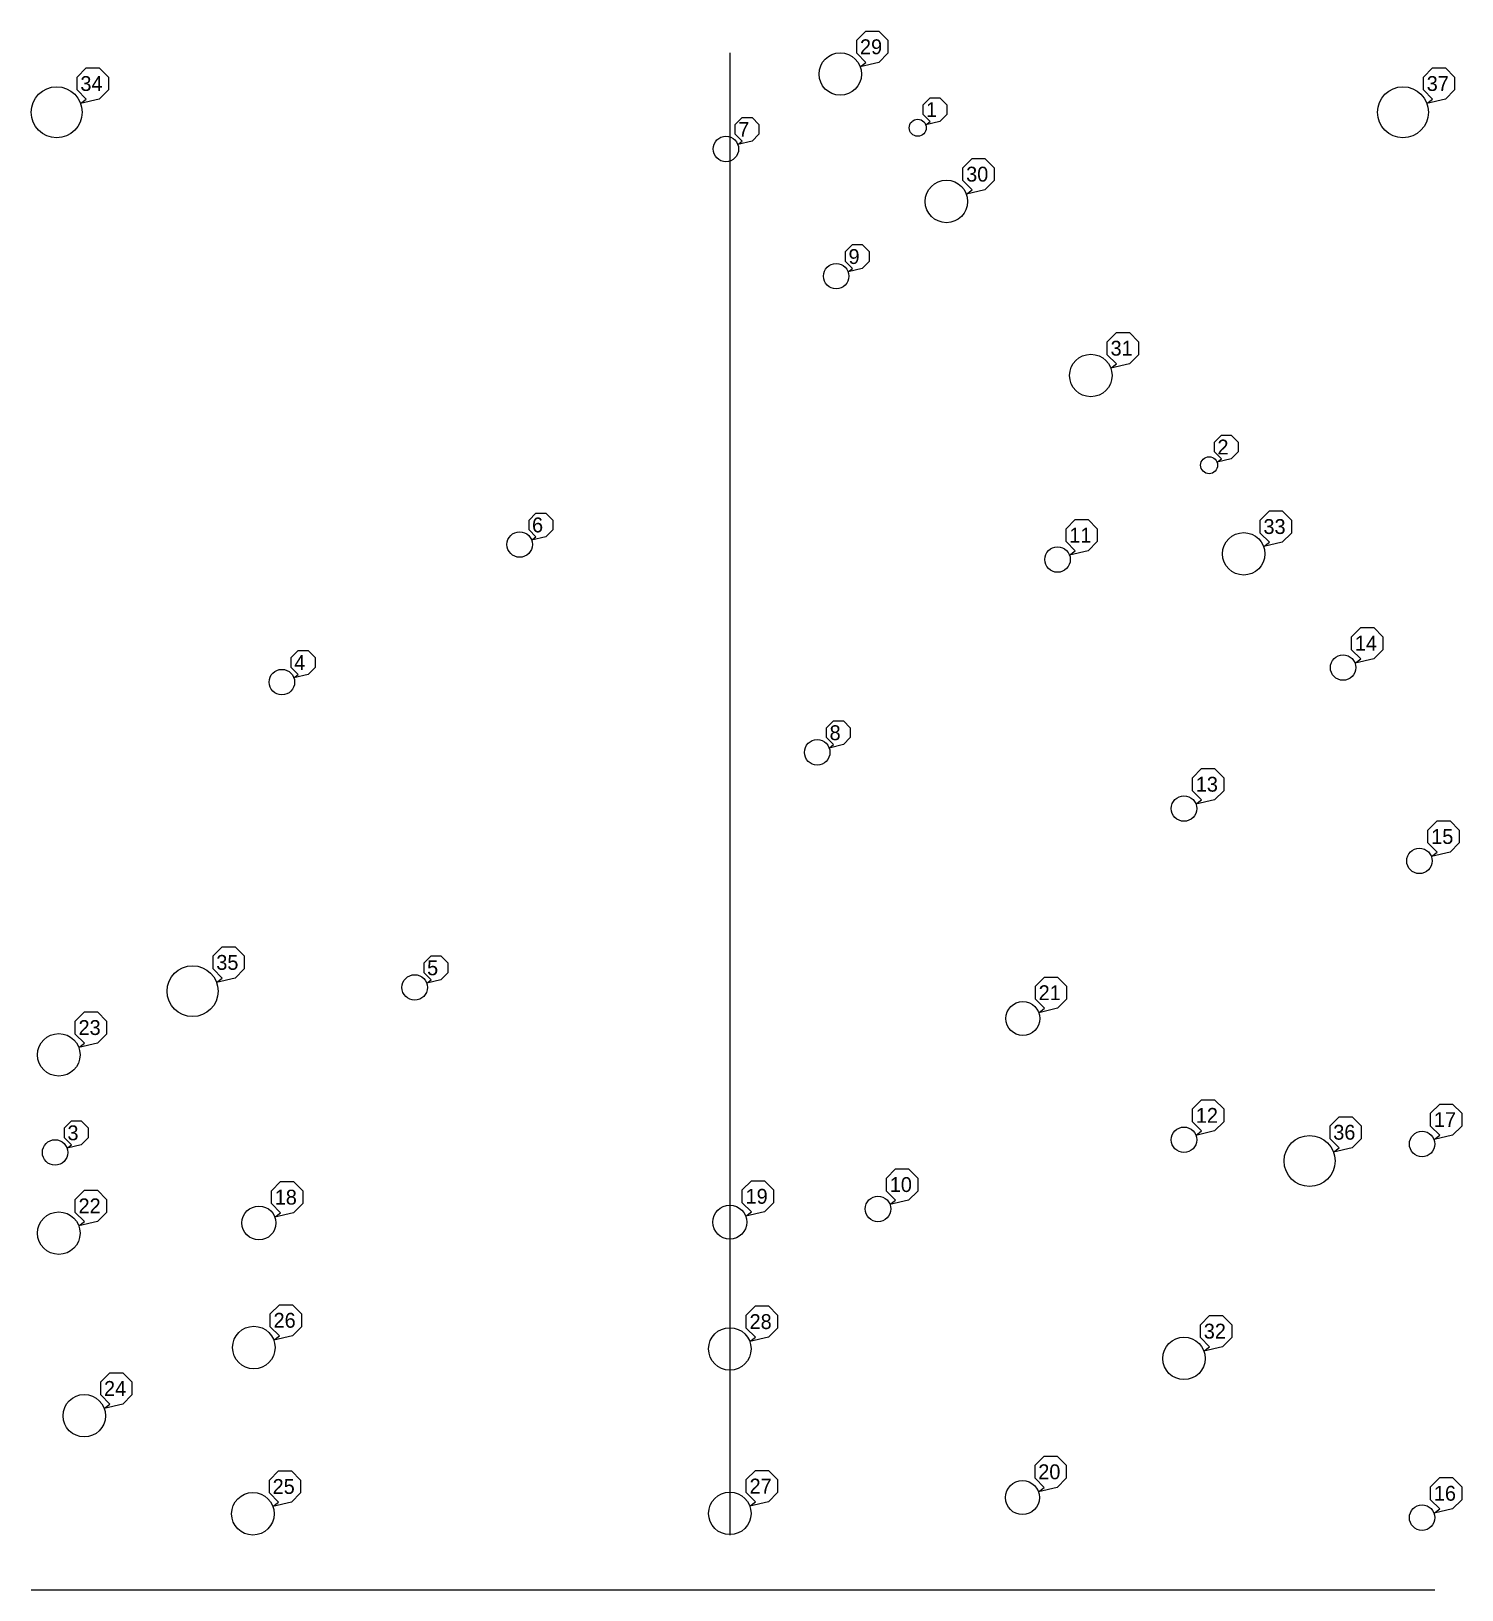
# Model space of a CAD drawing. Header units: metres. Extents: x -164 to 172, y 0 to 367.
import ezdxf

# ---------------------------------------------------------------- set-up
doc = ezdxf.new("R2010")
doc.units = ezdxf.units.M

msp = doc.modelspace()

# ---------------------------------------------------------------- linework, layer by layer
at = {"layer": 'Cerchi', "color": 102}
for p, q in [((0, 362), (0, 12.91)), ((-164.5, 0), (166, 0))]:
    msp.add_line(p, q, dxfattribs=at)
at = {"layer": 'Cerchi', "color": 152}
for centre, radius in [((26, 357, -11.53), 5), ((-158.5, 348), 6), ((158.5, 348), 6), ((44.24, 344.36, -22.5), 2), ((-0.92, 339.36, -13.2), 3), ((51, 327, -14.53), 5), ((25.04, 309.4, -7.76), 3), ((85, 286, -14.53), 5), ((112.85, 264.87, -22.5), 2), ((-49.48, 246.19, -5.26), 3), ((121, 244, -14.53), 5), ((77.16, 242.66, -5.26), 3), ((-105.47, 213.79, -9.01), 3), ((144.4, 217.21, -4.95), 3), ((20.58, 197.25, -5.26), 3), ((106.94, 184, -7.5), 3), ((162.37, 171.68, -5.43), 3), ((-126.5, 141), 6), ((-74.19, 141.88, 13.8), 3), ((69, 134.55, -13.3), 4), ((-158, 126, -6.5), 5), ((106.94, 106, -6.06), 3), ((136.5, 101), 6), ((163, 105, -5.5), 3), ((-158.87, 103.01, -22.5), 3), ((34.89, 89.71, -5.26), 3), ((-158, 84, -6.5), 5), ((-110.87, 86.4, -20.51), 4), ((0, 86.6, -20.46), 4), ((-112.08, 57.06, -16.97), 5), ((0, 56.74, -17.31), 5), ((106.94, 54.5, -6.66), 5), ((-152, 41, -6.5), 5), ((68.91, 21.72, -12.65), 4), ((-112.3, 17.91, -22.5), 5), ((0, 18, -22.5), 5), ((163, 17, -5.5), 3)]:
    msp.add_circle(centre, radius, dxfattribs=at)
at = {"layer": 'Etichette', "color": 200}
for p, q in [((29.88, 364.95, -11.53), (32.04, 367.1, -11.53)), ((32.04, 367.1, -11.53), (35.08, 367.1, -11.53)), ((35.08, 367.1, -11.53), (37.23, 364.95, -11.53)), ((29.88, 361.9, -11.53), (29.88, 364.95, -11.53)), ((37.23, 364.95, -11.53), (37.23, 361.9, -11.53)), ((32.04, 359.75, -11.53), (29.88, 361.9, -11.53)), ((37.23, 361.9, -11.53), (35.08, 359.75, -11.53)), ((-153.68, 356.29), (-151.52, 358.44)), ((-153.68, 353.25), (-153.68, 356.29)), ((-151.52, 358.44), (-148.48, 358.44)), ((-148.48, 358.44), (-146.33, 356.29)), ((-146.33, 356.29), (-146.33, 353.25)), ((30.7, 358.71, -11.53), (32.04, 359.75, -11.53)), ((35.08, 359.75, -11.53), (30.7, 358.71, -11.53)), ((163.32, 356.29), (165.48, 358.44)), ((163.32, 353.25), (163.32, 356.29)), ((165.48, 358.44), (168.52, 358.44)), ((168.52, 358.44), (170.67, 356.29)), ((170.67, 356.29), (170.67, 353.25)), ((-151.52, 351.09), (-153.68, 353.25)), ((-146.33, 353.25), (-148.48, 351.09)), ((165.48, 351.09), (163.32, 353.25)), ((170.67, 353.25), (168.52, 351.09)), ((-152.86, 350.05), (-151.52, 351.09)), ((-148.48, 351.09), (-152.86, 350.05)), ((45.5, 349.79, -22.5), (47.14, 351.43, -22.5)), ((45.5, 347.47, -22.5), (45.5, 349.79, -22.5)), ((47.14, 351.43, -22.5), (49.46, 351.43, -22.5)), ((49.46, 351.43, -22.5), (51.1, 349.79, -22.5)), ((51.1, 349.79, -22.5), (51.1, 347.47, -22.5)), ((164.14, 350.05), (165.48, 351.09)), ((168.52, 351.09), (164.14, 350.05)), ((1.27, 345.14, -13.2), (2.92, 346.78, -13.2)), ((1.27, 342.82, -13.2), (1.27, 345.14, -13.2)), ((2.92, 346.78, -13.2), (5.23, 346.78, -13.2)), ((5.23, 346.78, -13.2), (6.87, 345.14, -13.2)), ((6.87, 345.14, -13.2), (6.87, 342.82, -13.2)), ((47.14, 345.83, -22.5), (45.5, 347.47, -22.5)), ((46.12, 345.04, -22.5), (47.14, 345.83, -22.5)), ((49.46, 345.83, -22.5), (46.12, 345.04, -22.5)), ((51.1, 347.47, -22.5), (49.46, 345.83, -22.5)), ((2.92, 341.18, -13.2), (1.27, 342.82, -13.2)), ((6.87, 342.82, -13.2), (5.23, 341.18, -13.2)), ((1.9, 340.39, -13.2), (2.92, 341.18, -13.2)), ((5.23, 341.18, -13.2), (1.9, 340.39, -13.2)), ((54.88, 334.95, -14.53), (57.04, 337.1, -14.53)), ((54.88, 331.9, -14.53), (54.88, 334.95, -14.53)), ((57.04, 337.1, -14.53), (60.08, 337.1, -14.53)), ((60.08, 337.1, -14.53), (62.23, 334.95, -14.53)), ((62.23, 334.95, -14.53), (62.23, 331.9, -14.53)), ((57.04, 329.75, -14.53), (54.88, 331.9, -14.53)), ((62.23, 331.9, -14.53), (60.08, 329.75, -14.53)), ((55.7, 328.71, -14.53), (57.04, 329.75, -14.53)), ((60.08, 329.75, -14.53), (55.7, 328.71, -14.53)), ((27.23, 315.18, -7.76), (28.88, 316.82, -7.76)), ((28.88, 316.82, -7.76), (31.19, 316.82, -7.76)), ((31.19, 316.82, -7.76), (32.83, 315.18, -7.76)), ((27.23, 312.86, -7.76), (27.23, 315.18, -7.76)), ((28.88, 311.22, -7.76), (27.23, 312.86, -7.76)), ((32.83, 312.86, -7.76), (31.19, 311.22, -7.76)), ((32.83, 315.18, -7.76), (32.83, 312.86, -7.76)), ((27.86, 310.43, -7.76), (28.88, 311.22, -7.76)), ((31.19, 311.22, -7.76), (27.86, 310.43, -7.76)), ((88.88, 293.95, -14.53), (91.04, 296.1, -14.53)), ((88.88, 290.9, -14.53), (88.88, 293.95, -14.53)), ((91.04, 296.1, -14.53), (94.08, 296.1, -14.53)), ((94.08, 296.1, -14.53), (96.23, 293.95, -14.53)), ((96.23, 293.95, -14.53), (96.23, 290.9, -14.53)), ((91.04, 288.75, -14.53), (88.88, 290.9, -14.53)), ((96.23, 290.9, -14.53), (94.08, 288.75, -14.53)), ((89.7, 287.71, -14.53), (91.04, 288.75, -14.53)), ((94.08, 288.75, -14.53), (89.7, 287.71, -14.53)), ((114.11, 270.31, -22.5), (115.75, 271.95, -22.5)), ((115.75, 271.95, -22.5), (118.07, 271.95, -22.5)), ((118.07, 271.95, -22.5), (119.71, 270.31, -22.5)), ((114.11, 267.99, -22.5), (114.11, 270.31, -22.5)), ((115.75, 266.35, -22.5), (114.11, 267.99, -22.5)), ((119.71, 267.99, -22.5), (118.07, 266.35, -22.5)), ((119.71, 270.31, -22.5), (119.71, 267.99, -22.5)), ((114.73, 265.56, -22.5), (115.75, 266.35, -22.5)), ((118.07, 266.35, -22.5), (114.73, 265.56, -22.5)), ((-47.28, 251.97, -5.26), (-45.64, 253.61, -5.26)), ((-45.64, 253.61, -5.26), (-43.32, 253.61, -5.26)), ((-43.32, 253.61, -5.26), (-41.68, 251.97, -5.26)), ((124.88, 251.95, -14.53), (127.04, 254.1, -14.53)), ((127.04, 254.1, -14.53), (130.08, 254.1, -14.53)), ((130.08, 254.1, -14.53), (132.23, 251.95, -14.53)), ((-47.28, 249.65, -5.26), (-47.28, 251.97, -5.26)), ((-45.64, 248.01, -5.26), (-47.28, 249.65, -5.26)), ((-41.68, 249.65, -5.26), (-43.32, 248.01, -5.26)), ((-41.68, 251.97, -5.26), (-41.68, 249.65, -5.26)), ((79.17, 249.92, -5.26), (81.32, 252.07, -5.26)), ((79.17, 246.88, -5.26), (79.17, 249.92, -5.26)), ((81.32, 252.07, -5.26), (84.36, 252.07, -5.26)), ((84.36, 252.07, -5.26), (86.52, 249.92, -5.26)), ((86.52, 249.92, -5.26), (86.52, 246.88, -5.26)), ((124.88, 248.9, -14.53), (124.88, 251.95, -14.53)), ((132.23, 251.95, -14.53), (132.23, 248.9, -14.53)), ((-46.66, 247.22, -5.26), (-45.64, 248.01, -5.26)), ((-43.32, 248.01, -5.26), (-46.66, 247.22, -5.26)), ((81.32, 244.72, -5.26), (79.17, 246.88, -5.26)), ((86.52, 246.88, -5.26), (84.36, 244.72, -5.26)), ((127.04, 246.75, -14.53), (124.88, 248.9, -14.53)), ((125.7, 245.71, -14.53), (127.04, 246.75, -14.53)), ((130.08, 246.75, -14.53), (125.7, 245.71, -14.53)), ((132.23, 248.9, -14.53), (130.08, 246.75, -14.53)), ((79.98, 243.68, -5.26), (81.32, 244.72, -5.26)), ((84.36, 244.72, -5.26), (79.98, 243.68, -5.26)), ((146.4, 224.47, -4.95), (148.56, 226.62, -4.95)), ((146.4, 221.43, -4.95), (146.4, 224.47, -4.95)), ((148.56, 226.62, -4.95), (151.6, 226.62, -4.95)), ((151.6, 226.62, -4.95), (153.75, 224.47, -4.95)), ((153.75, 224.47, -4.95), (153.75, 221.43, -4.95)), ((-103.27, 219.57, -9.01), (-101.63, 221.21, -9.01)), ((-101.63, 221.21, -9.01), (-99.31, 221.21, -9.01)), ((-99.31, 221.21, -9.01), (-97.67, 219.57, -9.01)), ((148.56, 219.27, -4.95), (146.4, 221.43, -4.95)), ((153.75, 221.43, -4.95), (151.6, 219.27, -4.95)), ((-103.27, 217.25, -9.01), (-103.27, 219.57, -9.01)), ((-101.63, 215.61, -9.01), (-103.27, 217.25, -9.01)), ((-97.67, 217.25, -9.01), (-99.31, 215.61, -9.01)), ((-97.67, 219.57, -9.01), (-97.67, 217.25, -9.01)), ((147.22, 218.23, -4.95), (148.56, 219.27, -4.95)), ((151.6, 219.27, -4.95), (147.22, 218.23, -4.95)), ((-102.65, 214.82, -9.01), (-101.63, 215.61, -9.01)), ((-99.31, 215.61, -9.01), (-102.65, 214.82, -9.01)), ((22.77, 203.03, -5.26), (24.41, 204.67, -5.26)), ((22.77, 200.71, -5.26), (22.77, 203.03, -5.26)), ((24.41, 204.67, -5.26), (26.73, 204.67, -5.26)), ((26.73, 204.67, -5.26), (28.37, 203.03, -5.26)), ((28.37, 203.03, -5.26), (28.37, 200.71, -5.26)), ((24.41, 199.07, -5.26), (22.77, 200.71, -5.26)), ((23.4, 198.27, -5.26), (24.41, 199.07, -5.26)), ((26.73, 199.07, -5.26), (23.4, 198.27, -5.26)), ((28.37, 200.71, -5.26), (26.73, 199.07, -5.26)), ((108.95, 191.26, -7.5), (111.1, 193.42, -7.5)), ((108.95, 188.22, -7.5), (108.95, 191.26, -7.5)), ((111.1, 193.42, -7.5), (114.14, 193.42, -7.5)), ((114.14, 193.42, -7.5), (116.3, 191.26, -7.5)), ((116.3, 191.26, -7.5), (116.3, 188.22, -7.5)), ((111.1, 186.07, -7.5), (108.95, 188.22, -7.5)), ((116.3, 188.22, -7.5), (114.14, 186.07, -7.5)), ((109.76, 185.03, -7.5), (111.1, 186.07, -7.5)), ((114.14, 186.07, -7.5), (109.76, 185.03, -7.5)), ((164.38, 178.95, -5.43), (166.53, 181.1, -5.43)), ((166.53, 181.1, -5.43), (169.58, 181.1, -5.43)), ((169.58, 181.1, -5.43), (171.73, 178.95, -5.43)), ((164.38, 175.9, -5.43), (164.38, 178.95, -5.43)), ((171.73, 178.95, -5.43), (171.73, 175.9, -5.43)), ((166.53, 173.75, -5.43), (164.38, 175.9, -5.43)), ((165.19, 172.71, -5.43), (166.53, 173.75, -5.43)), ((169.58, 173.75, -5.43), (165.19, 172.71, -5.43)), ((171.73, 175.9, -5.43), (169.58, 173.75, -5.43)), ((-121.68, 149.29), (-119.52, 151.44)), ((-119.52, 151.44), (-116.48, 151.44)), ((-116.48, 151.44), (-114.33, 149.29)), ((-121.68, 146.25), (-121.68, 149.29)), ((-114.33, 149.29), (-114.33, 146.25)), ((-71.99, 147.66, 13.8), (-70.35, 149.3, 13.8)), ((-71.99, 145.34, 13.8), (-71.99, 147.66, 13.8)), ((-70.35, 149.3, 13.8), (-68.03, 149.3, 13.8)), ((-68.03, 149.3, 13.8), (-66.39, 147.66, 13.8)), ((-66.39, 147.66, 13.8), (-66.39, 145.34, 13.8)), ((-119.52, 144.09), (-121.68, 146.25)), ((-120.86, 143.05), (-119.52, 144.09)), ((-116.48, 144.09), (-120.86, 143.05)), ((-114.33, 146.25), (-116.48, 144.09)), ((-70.35, 143.7, 13.8), (-71.99, 145.34, 13.8)), ((-71.37, 142.91, 13.8), (-70.35, 143.7, 13.8)), ((-68.03, 143.7, 13.8), (-71.37, 142.91, 13.8)), ((-66.39, 145.34, 13.8), (-68.03, 143.7, 13.8)), ((71.95, 142.16, -13.3), (74.1, 144.31, -13.3)), ((74.1, 144.31, -13.3), (77.14, 144.31, -13.3)), ((77.14, 144.31, -13.3), (79.3, 142.16, -13.3)), ((71.95, 139.11, -13.3), (71.95, 142.16, -13.3)), ((79.3, 142.16, -13.3), (79.3, 139.11, -13.3)), ((-154.12, 133.95, -6.5), (-151.96, 136.1, -6.5)), ((-151.96, 136.1, -6.5), (-148.92, 136.1, -6.5)), ((-148.92, 136.1, -6.5), (-146.77, 133.95, -6.5)), ((74.1, 136.96, -13.3), (71.95, 139.11, -13.3)), ((72.76, 135.92, -13.3), (74.1, 136.96, -13.3)), ((77.14, 136.96, -13.3), (72.76, 135.92, -13.3)), ((79.3, 139.11, -13.3), (77.14, 136.96, -13.3)), ((-154.12, 130.9, -6.5), (-154.12, 133.95, -6.5)), ((-146.77, 133.95, -6.5), (-146.77, 130.9, -6.5)), ((-151.96, 128.75, -6.5), (-154.12, 130.9, -6.5)), ((-153.3, 127.71, -6.5), (-151.96, 128.75, -6.5)), ((-148.92, 128.75, -6.5), (-153.3, 127.71, -6.5)), ((-146.77, 130.9, -6.5), (-148.92, 128.75, -6.5)), ((108.95, 113.26, -6.06), (111.1, 115.42, -6.06)), ((111.1, 115.42, -6.06), (114.14, 115.42, -6.06)), ((114.14, 115.42, -6.06), (116.3, 113.26, -6.06)), ((165, 112.26, -5.5), (167.16, 114.42, -5.5)), ((167.16, 114.42, -5.5), (170.2, 114.42, -5.5)), ((170.2, 114.42, -5.5), (172.35, 112.26, -5.5)), ((-156.67, 108.79, -22.5), (-155.03, 110.43, -22.5)), ((-155.03, 110.43, -22.5), (-152.71, 110.43, -22.5)), ((-152.71, 110.43, -22.5), (-151.07, 108.79, -22.5)), ((108.95, 110.22, -6.06), (108.95, 113.26, -6.06)), ((111.1, 108.07, -6.06), (108.95, 110.22, -6.06)), ((116.3, 110.22, -6.06), (114.14, 108.07, -6.06)), ((116.3, 113.26, -6.06), (116.3, 110.22, -6.06)), ((141.32, 109.29), (143.48, 111.44)), ((143.48, 111.44), (146.52, 111.44)), ((146.52, 111.44), (148.67, 109.29)), ((165, 109.22, -5.5), (165, 112.26, -5.5)), ((172.35, 112.26, -5.5), (172.35, 109.22, -5.5)), ((-156.67, 106.47, -22.5), (-156.67, 108.79, -22.5)), ((-155.03, 104.83, -22.5), (-156.67, 106.47, -22.5)), ((-151.07, 106.47, -22.5), (-152.71, 104.83, -22.5)), ((-151.07, 108.79, -22.5), (-151.07, 106.47, -22.5)), ((109.76, 107.03, -6.06), (111.1, 108.07, -6.06)), ((114.14, 108.07, -6.06), (109.76, 107.03, -6.06)), ((141.32, 106.25), (141.32, 109.29)), ((148.67, 109.29), (148.67, 106.25)), ((167.16, 107.07, -5.5), (165, 109.22, -5.5)), ((165.82, 106.03, -5.5), (167.16, 107.07, -5.5)), ((170.2, 107.07, -5.5), (165.82, 106.03, -5.5)), ((172.35, 109.22, -5.5), (170.2, 107.07, -5.5)), ((-156.05, 104.03, -22.5), (-155.03, 104.83, -22.5)), ((-152.71, 104.83, -22.5), (-156.05, 104.03, -22.5)), ((143.48, 104.09), (141.32, 106.25)), ((142.14, 103.05), (143.48, 104.09)), ((146.52, 104.09), (142.14, 103.05)), ((148.67, 106.25), (146.52, 104.09)), ((36.89, 96.97, -5.26), (39.05, 99.13, -5.26)), ((39.05, 99.13, -5.26), (42.09, 99.13, -5.26)), ((42.09, 99.13, -5.26), (44.24, 96.97, -5.26)), ((-107.92, 94, -20.51), (-105.77, 96.16, -20.51)), ((-105.77, 96.16, -20.51), (-102.73, 96.16, -20.51)), ((-102.73, 96.16, -20.51), (-100.57, 94, -20.51)), ((2.94, 94.21, -20.46), (5.1, 96.36, -20.46)), ((5.1, 96.36, -20.46), (8.14, 96.36, -20.46)), ((8.14, 96.36, -20.46), (10.29, 94.21, -20.46)), ((36.89, 93.93, -5.26), (36.89, 96.97, -5.26)), ((44.24, 96.97, -5.26), (44.24, 93.93, -5.26)), ((-154.12, 91.95, -6.5), (-151.96, 94.1, -6.5)), ((-154.12, 88.9, -6.5), (-154.12, 91.95, -6.5)), ((-151.96, 94.1, -6.5), (-148.92, 94.1, -6.5)), ((-148.92, 94.1, -6.5), (-146.77, 91.95, -6.5)), ((-146.77, 91.95, -6.5), (-146.77, 88.9, -6.5)), ((-107.92, 90.96, -20.51), (-107.92, 94, -20.51)), ((-100.57, 94, -20.51), (-100.57, 90.96, -20.51)), ((2.94, 91.16, -20.46), (2.94, 94.21, -20.46)), ((10.29, 94.21, -20.46), (10.29, 91.16, -20.46)), ((39.05, 91.78, -5.26), (36.89, 93.93, -5.26)), ((37.71, 90.74, -5.26), (39.05, 91.78, -5.26)), ((42.09, 91.78, -5.26), (37.71, 90.74, -5.26)), ((44.24, 93.93, -5.26), (42.09, 91.78, -5.26)), ((-151.96, 86.75, -6.5), (-154.12, 88.9, -6.5)), ((-146.77, 88.9, -6.5), (-148.92, 86.75, -6.5)), ((-105.77, 88.81, -20.51), (-107.92, 90.96, -20.51)), ((-107.11, 87.77, -20.51), (-105.77, 88.81, -20.51)), ((-102.73, 88.81, -20.51), (-107.11, 87.77, -20.51)), ((-100.57, 90.96, -20.51), (-102.73, 88.81, -20.51)), ((5.1, 89.01, -20.46), (2.94, 91.16, -20.46)), ((3.76, 87.97, -20.46), (5.1, 89.01, -20.46)), ((8.14, 89.01, -20.46), (3.76, 87.97, -20.46)), ((10.29, 91.16, -20.46), (8.14, 89.01, -20.46)), ((-153.3, 85.71, -6.5), (-151.96, 86.75, -6.5)), ((-148.92, 86.75, -6.5), (-153.3, 85.71, -6.5)), ((-108.2, 65.01, -16.97), (-106.04, 67.16, -16.97)), ((-106.04, 67.16, -16.97), (-103, 67.16, -16.97)), ((-103, 67.16, -16.97), (-100.85, 65.01, -16.97)), ((3.88, 64.69, -17.31), (6.04, 66.85, -17.31)), ((6.04, 66.85, -17.31), (9.08, 66.85, -17.31)), ((9.08, 66.85, -17.31), (11.23, 64.69, -17.31)), ((-108.2, 61.96, -16.97), (-108.2, 65.01, -16.97)), ((-100.85, 65.01, -16.97), (-100.85, 61.96, -16.97)), ((3.88, 61.65, -17.31), (3.88, 64.69, -17.31)), ((11.23, 64.69, -17.31), (11.23, 61.65, -17.31)), ((110.83, 62.45, -6.66), (112.98, 64.6, -6.66)), ((110.83, 59.4, -6.66), (110.83, 62.45, -6.66)), ((112.98, 64.6, -6.66), (116.02, 64.6, -6.66)), ((116.02, 64.6, -6.66), (118.18, 62.45, -6.66)), ((118.18, 62.45, -6.66), (118.18, 59.4, -6.66)), ((-106.04, 59.81, -16.97), (-108.2, 61.96, -16.97)), ((-107.38, 58.77, -16.97), (-106.04, 59.81, -16.97)), ((-103, 59.81, -16.97), (-107.38, 58.77, -16.97)), ((-100.85, 61.96, -16.97), (-103, 59.81, -16.97)), ((6.04, 59.5, -17.31), (3.88, 61.65, -17.31)), ((4.7, 58.46, -17.31), (6.04, 59.5, -17.31)), ((9.08, 59.5, -17.31), (4.7, 58.46, -17.31)), ((11.23, 61.65, -17.31), (9.08, 59.5, -17.31)), ((112.98, 57.25, -6.66), (110.83, 59.4, -6.66)), ((118.18, 59.4, -6.66), (116.02, 57.25, -6.66)), ((111.64, 56.21, -6.66), (112.98, 57.25, -6.66)), ((116.02, 57.25, -6.66), (111.64, 56.21, -6.66)), ((-148.12, 48.95, -6.5), (-145.96, 51.1, -6.5)), ((-148.12, 45.9, -6.5), (-148.12, 48.95, -6.5)), ((-145.96, 51.1, -6.5), (-142.92, 51.1, -6.5)), ((-142.92, 51.1, -6.5), (-140.77, 48.95, -6.5)), ((-140.77, 48.95, -6.5), (-140.77, 45.9, -6.5)), ((-145.96, 43.75, -6.5), (-148.12, 45.9, -6.5)), ((-140.77, 45.9, -6.5), (-142.92, 43.75, -6.5)), ((-147.3, 42.71, -6.5), (-145.96, 43.75, -6.5)), ((-142.92, 43.75, -6.5), (-147.3, 42.71, -6.5)), ((71.86, 29.33, -12.65), (74.01, 31.48, -12.65)), ((74.01, 31.48, -12.65), (77.06, 31.48, -12.65)), ((77.06, 31.48, -12.65), (79.21, 29.33, -12.65)), ((-108.42, 25.86, -22.5), (-106.27, 28.02, -22.5)), ((-108.42, 22.82, -22.5), (-108.42, 25.86, -22.5)), ((-106.27, 28.02, -22.5), (-103.22, 28.02, -22.5)), ((-103.22, 28.02, -22.5), (-101.07, 25.86, -22.5)), ((-101.07, 25.86, -22.5), (-101.07, 22.82, -22.5)), ((3.88, 25.95, -22.5), (6.04, 28.1, -22.5)), ((3.88, 22.9, -22.5), (3.88, 25.95, -22.5)), ((6.04, 28.1, -22.5), (9.08, 28.1, -22.5)), ((9.08, 28.1, -22.5), (11.23, 25.95, -22.5)), ((11.23, 25.95, -22.5), (11.23, 22.9, -22.5)), ((71.86, 26.28, -12.65), (71.86, 29.33, -12.65)), ((74.01, 24.13, -12.65), (71.86, 26.28, -12.65)), ((79.21, 26.28, -12.65), (77.06, 24.13, -12.65)), ((79.21, 29.33, -12.65), (79.21, 26.28, -12.65)), ((165, 24.26, -5.5), (167.16, 26.42, -5.5)), ((167.16, 26.42, -5.5), (170.2, 26.42, -5.5)), ((170.2, 26.42, -5.5), (172.35, 24.26, -5.5)), ((-106.27, 20.67, -22.5), (-108.42, 22.82, -22.5)), ((-101.07, 22.82, -22.5), (-103.22, 20.67, -22.5)), ((6.04, 20.75, -22.5), (3.88, 22.9, -22.5)), ((11.23, 22.9, -22.5), (9.08, 20.75, -22.5)), ((72.67, 23.09, -12.65), (74.01, 24.13, -12.65)), ((77.06, 24.13, -12.65), (72.67, 23.09, -12.65)), ((165, 21.22, -5.5), (165, 24.26, -5.5)), ((172.35, 24.26, -5.5), (172.35, 21.22, -5.5)), ((-107.61, 19.63, -22.5), (-106.27, 20.67, -22.5)), ((-103.22, 20.67, -22.5), (-107.61, 19.63, -22.5)), ((4.7, 19.71, -22.5), (6.04, 20.75, -22.5)), ((9.08, 20.75, -22.5), (4.7, 19.71, -22.5)), ((167.16, 19.07, -5.5), (165, 21.22, -5.5)), ((165.82, 18.03, -5.5), (167.16, 19.07, -5.5)), ((170.2, 19.07, -5.5), (165.82, 18.03, -5.5)), ((172.35, 21.22, -5.5), (170.2, 19.07, -5.5))]:
    msp.add_line(p, q, dxfattribs=at)

# ---------------------------------------------------------------- texts
at = {"layer": 'Tag', "color": 6}
for s, p in [('29', (30.65, 361.68, -11.53)), ('34', (-152.91, 353.02)), ('37', (164.09, 353.02)), ('1', (46.21, 346.88, -22.5)), ('7', (1.99, 342.23, -13.2)), ('30', (55.65, 331.68, -14.53)), ('9', (27.95, 312.27, -7.76)), ('31', (89.65, 290.68, -14.53)), ('2', (114.82, 267.4, -22.5)), ('6', (-46.57, 249.06, -5.26)), ('11', (79.93, 246.65, -5.26)), ('33', (125.65, 248.68, -14.53)), ('14', (147.17, 221.2, -4.95)), ('4', (-102.56, 216.66, -9.01)), ('8', (23.49, 200.12, -5.26)), ('13', (109.72, 187.99, -7.5)), ('15', (165.15, 175.68, -5.43)), ('35', (-120.91, 146.02)), ('5', (-71.28, 144.75, 13.8)), ('21', (72.71, 138.88, -13.3)), ('23', (-153.35, 130.68, -6.5)), ('12', (109.72, 109.99, -6.06)), ('17', (165.77, 108.99, -5.5)), ('3', (-155.96, 105.88, -22.5)), ('36', (142.09, 106.02)), ('10', (37.66, 93.7, -5.26)), ('22', (-153.35, 88.68, -6.5)), ('18', (-107.15, 90.73, -20.51)), ('19', (3.71, 90.93, -20.46)), ('26', (-107.43, 61.73, -16.97)), ('28', (4.65, 61.42, -17.31)), ('32', (111.6, 59.18, -6.66)), ('24', (-147.35, 45.68, -6.5)), ('20', (72.63, 26.05, -12.65)), ('25', (-107.65, 22.59, -22.5)), ('27', (4.65, 22.68, -22.5)), ('16', (165.77, 20.99, -5.5))]:
    msp.add_text(s, height=3.5, dxfattribs=at).set_placement(p)

doc.saveas('drawing.dxf')
